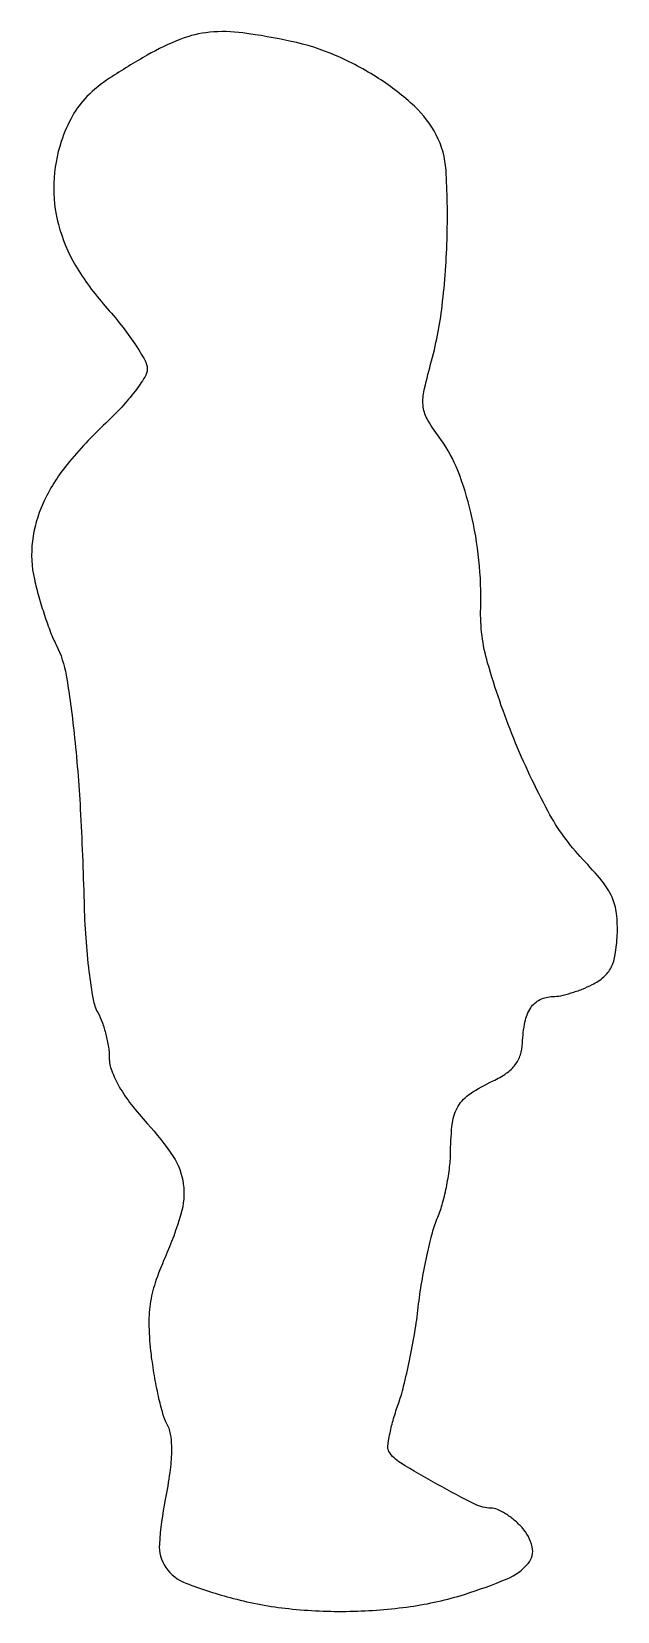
# Model space of a CAD drawing. Extents: x 1 to 63, y 0 to 167.
import ezdxf

# ---------------------------------------------------------------- set-up
doc = ezdxf.new("R2010")
doc.units = 0

msp = doc.modelspace()

# ---------------------------------------------------------------- linework, layer by layer
msp.add_lwpolyline([(13, 164.409305, 0.015482), (9.016816, 161.971039, 0.051889), (6.647776, 160.039783, 0.069615), (5.10994, 157.992148, 0.046629), (3.935346, 155.304096, 0.070627), (3.143491, 150.896357, 0.074439), (3.634591, 146.524727, 0.068518), (5.45005, 142.198175, 0.048064), (8.567698, 137.923776, -0.015116), (10.264922, 135.892305, -0.019249), (11.698011, 133.915483, -0.017507), (12.756772, 132.203115, -0.130421), (13, 131.286507, -0.141248), (12.747319, 130.409892, -0.022546), (11.719582, 128.927973, -0.023435), (10.310098, 127.248823, -0.018627), (8.641129, 125.569887, 0.034283), (4.566552, 121.206028, 0.063528), (2.013506, 117.094729, 0.077717), (0.889874, 113.092385, 0.085102), (1.096221, 109.067268, 0.014085), (1.562244, 107.235927, 0.010914), (2.168776, 105.269432, 0.011065), (2.81587, 103.458188, 0.025971), (3.397904, 102.144959, -0.076161), (4.450858, 98.936359, -0.01434), (5.292615, 92.802848, -0.01332), (5.941512, 84.81636, -0.007286), (6.33302, 75, 0.011157), (6.513927, 71.202591, 0.013465), (6.859157, 67.648999, 0.012133), (7.299992, 64.692966, 0.083882), (7.786666, 63.315741, -0.040378), (8.251776, 62.291708, -0.024168), (8.643583, 61.012859, -0.024105), (8.912101, 59.693426, -0.038161), (9, 58.543398, 0.091806), (9.253226, 57.175886, 0.039381), (10.055566, 55.493134, 0.033357), (11.317066, 53.610378, 0.021928), (13, 51.615826, -0.0404), (15.730296, 48.126461, -0.113236), (16.810213, 45.237162, -0.1053), (16.561375, 42.039038, -0.03226), (14.881398, 37.464785, 0.023755), (13.849084, 34.795095, 0.044512), (13.316118, 32.544264, 0.043508), (13.183379, 30.200657, 0.021656), (13.402493, 27.232509, 0.012993), (13.722697, 25.008269, 0.013387), (14.155419, 22.825829, 0.013215), (14.630313, 20.957704, 0.054061), (15.067348, 19.874159, -0.088755), (15.463035, 18.657154, -0.039526), (15.561619, 16.96793, -0.029848), (15.384037, 14.763823, -0.013547), (14.902309, 11.908975, 0.032228), (14.288453, 7.207156, 0.168484), (14.970689, 4.727045, 0.153033), (17.085181, 3.069618, 0.025253), (22.081877, 1.465707, 0.03878), (27.940331, 0.383977, 0.03066), (34.380016, 0.101956, 0.030796), (40.768665, 0.608398, 0.040484), (46.472191, 1.89342, 0.024099), (50.986965, 3.545109, 0.115518), (53.188388, 5.14657, 0.23984), (53.620483, 6.904132, 0.127139), (52.552974, 8.941464, 0.034182), (51.735527, 9.729209, 0.034533), (50.821039, 10.395305, 0.036701), (49.946096, 10.858751, 0.103807), (49.273082, 11, -0.117412), (47.581944, 11.40267, -0.010027), (43.615808, 13.505744, -0.010004), (39.736492, 15.766319, -0.117941), (38.507246, 16.988276, -0.169058), (38.390023, 17.515888, -0.018829), (38.581905, 18.75219, -0.021216), (38.938742, 20.248818, -0.015677), (39.454634, 21.871418, 0.023503), (40.057816, 23.876694, 0.010131), (40.680556, 26.59844, 0.009999), (41.227709, 29.527518, 0.013041), (41.604383, 32.227898, -0.013415), (41.974269, 34.865203, -0.011699), (42.499541, 37.602823, -0.011845), (43.091226, 40.056187, -0.033802), (43.65654, 41.717881, 0.032535), (44.172884, 43.223121, 0.018422), (44.609857, 45.101507, 0.018332), (44.912175, 47.035475, 0.028597), (45.015313, 48.717881, -0.029239), (45.200529, 51.676963, -0.106516), (45.812682, 53.445626, -0.112231), (47.07969, 54.754977, -0.034287), (49.5, 56.10803, 0.041123), (50.886321, 56.908072, 0.076826), (51.824305, 57.797721, 0.087243), (52.375583, 58.845238, 0.068161), (52.598863, 60.113352, -0.039012), (52.856408, 62.320564, -0.096726), (53.46806, 63.821383, -0.133991), (54.451612, 64.691986, -0.112836), (55.809017, 65.014742, 0.051165), (56.628772, 65.106076, 0.020347), (57.725639, 65.390698, 0.019883), (58.893583, 65.796415, 0.023597), (59.959117, 66.273892, 0.061382), (61.180249, 67.093413, 0.097954), (61.950171, 68.081715, 0.078093), (62.390079, 69.451855, 0.027597), (62.595712, 71.509151, 0.038994), (62.519558, 73.781034, 0.078937), (62.045203, 75.501671, 0.064497), (60.990009, 77.202187, 0.019191), (58.964241, 79.5, -0.066989), (55.307498, 84.545366, -0.026911), (51.674636, 92.270615, -0.026619), (48.919055, 100.249417, -0.077134), (48.190888, 106.028069, 0.032836), (48.002966, 111.100067, 0.032466), (47.153127, 116.123421, 0.034577), (45.772911, 120.55971, 0.066569), (43.979554, 123.813785, -0.024946), (42.622631, 125.854671, -0.101014), (42.133363, 127.257731, -0.086035), (42.193168, 128.853372, -0.015266), (42.905607, 131.769216, 0.03808), (44.121161, 137.954677, 0.023312), (44.651119, 145.374139, 0.021193), (44.529164, 152.268376, 0.104676), (43.503839, 155.992576, 0.086743), (41.208867, 159.009567, 0.043609), (37.417178, 161.953999, 0.041657), (32.858507, 164.384655, 0.049104), (28.200779, 165.868717, 0.018711), (23.09264, 166.760858, 0.057866), (19.596598, 166.830393, 0.069461), (16.539024, 166.10023, 0.036322)], format="xyb", close=True)

doc.saveas('drawing.dxf')
